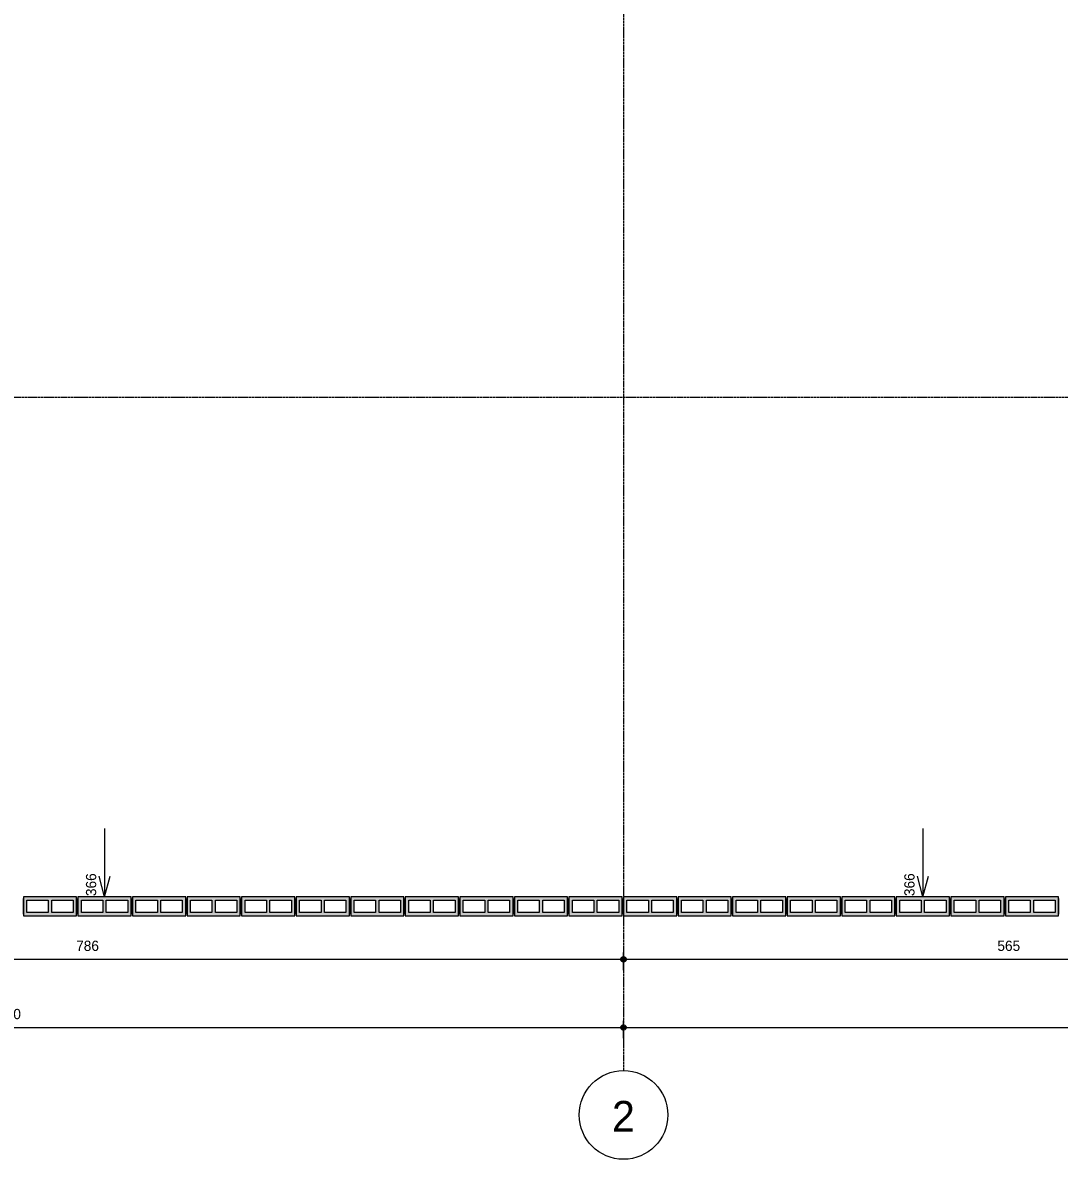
# Model space of a CAD drawing. Header units: centimetres. Extents: x 170 to 14001, y -2277 to 8860.
# Drawn here: x 12450 to 13210, y -688 to 145 of the extents above; entities that cross this region are included whole.
import ezdxf

# ---------------------------------------------------------------- set-up
doc = ezdxf.new("R2010")
doc.units = ezdxf.units.CM
doc.linetypes.add('Linha de eixo', pattern=[2.2225, 1.27, -0.3175, 0.3175, -0.3175])
doc.layers.add('A-ANNO-DIMS-1', color=1, linetype='Continuous', lineweight=9, true_color=0xff0000)
doc.layers.add('S-BEAM-3', color=9, linetype='Continuous', lineweight=9, true_color=0xc0c0c0)
for name, color, linetype, lineweight in [('A-ANNO-DIMS-50', 7, 'Continuous', 9), ('A-DETL-GENF', 7, 'Continuous', 9), ('S-BEAM', 7, 'Continuous', 9), ('S-BEAM-2', 7, 'Continuous', 13), ('S-GRID-1', 7, 'Linha de eixo', 9), ('S-GRID-IDEN', 7, 'Continuous', 9)]:
    doc.layers.add(name, color=color, linetype=linetype, lineweight=lineweight)
doc.styles.add('Bahnschrift_11', font='', dxfattribs={"height": 22.5})
doc.styles.add('Bahnschrift_12', font='', dxfattribs={"height": 7.5})
doc.styles.get('Bahnschrift_11').set_extended_font_data('Bahnschrift')
doc.styles.get('Bahnschrift_12').set_extended_font_data('Bahnschrift')
doc.dimstyles.new('COTA_ACUMULADA', dxfattribs={"dimscale": 30.48, "dimtxt": 8.33133, "dimasz": 0.049213, "dimexe": 0, "dimexo": 0.0625, "dimgap": 0.131234, "dimtad": 0, "dimjust": 2, "dimdec": 0, "dimzin": 0, "dimdsep": 46, "dimtxsty": 'Bahnschrift_12', "dimblk1": 'NONE', "dimblk2": 'OPEN30', "dimsah": 1, "dimcen": 0.09, "dimse1": 1, "dimsd1": 1, "dimazin": 0, "dimtfac": 1, "dimtdec": 4, "dimtix": 1, "dimtmove": 2, "dimatfit": 3, "dimfxl": 0, "dimfxlon": 1, "dimtvp": 1, "dimtolj": 1, "dimtzin": 0, "dimarcsym": 2})
doc.dimstyles.new('Linear_-_2_mm_Arial', dxfattribs={"dimscale": 30.48, "dimtxt": 8.33133, "dimasz": 0.393701, "dimexe": 0.164042, "dimexo": 0.328084, "dimgap": 0.131234, "dimtad": 1, "dimdec": 0, "dimzin": 0, "dimdsep": 46, "dimtxsty": 'Bahnschrift_12', "dimblk1": 'DOTSMALL', "dimblk2": 'DOTSMALL', "dimsah": 1, "dimcen": 0.09, "dimdle": 0.164042, "dimazin": 0, "dimtfac": 1, "dimtdec": 4, "dimtix": 1, "dimtmove": 0, "dimatfit": 3, "dimfxl": 1, "dimtvp": 1, "dimtolj": 1, "dimtzin": 0, "dimarcsym": 2})

# ---------------------------------------------------------------- blocks, each defined once
blk = doc.blocks.new('LEONE - BLOCO 14X39X19 - LEONE - BLOCO 14X39X19-554799-COBERTURA - MODULAÇÃO 1ª FIADA')
at = {"layer": 'S-BEAM-3'}
h = blk.add_hatch(color=256, dxfattribs=at)
h.paths.add_polyline_path([(-13.95, -7), (19.5, -7), (19.5, 7), (-19.5, 7), (-19.5, -7)])
h.paths.add_polyline_path([(-13.95, -4.5), (-17, -4.5), (-17, 4.5), (-1.25, 4.5), (-1.25, -4.5)])
h.paths.add_polyline_path([(1.25, -4.5), (1.25, 4.5), (17, 4.5), (17, -4.5)])
at = {"layer": 'A-DETL-GENF'}
for p, q in [((19.5, 7), (-19.5, 7)), ((-19.5, 7), (-19.5, 0)), ((-19.5, 0), (-19.5, -7)), ((-17, -4.5), (-17, 4.5)), ((-17, 4.5), (-1.25, 4.5)), ((-1.25, 4.5), (-1.25, -4.5)), ((1.25, -4.5), (1.25, 4.5)), ((1.25, 4.5), (17, 4.5)), ((17, 4.5), (17, -4.5)), ((19.5, 0), (19.5, 7)), ((19.5, -7), (19.5, 0)), ((-19.5, -7), (19.5, -7)), ((-1.25, -4.5), (-17, -4.5)), ((17, -4.5), (1.25, -4.5))]:
    blk.add_line(p, q, dxfattribs=at)
at = {"layer": 'S-BEAM-2'}
for p, q in [((-19.5, 7), (-19.5, -7)), ((19.5, 7), (-19.5, 7)), ((-19.5, 7), (-19.5, -7)), ((-19.5, -5.75), (-19.5, 5.75)), ((19.5, -7), (19.5, 7)), ((19.5, -7), (19.5, 7)), ((19.5, 5.75), (19.5, -5.75)), ((-19.5, -7), (19.5, -7))]:
    blk.add_line(p, q, dxfattribs=at)
at = {"layer": 'S-BEAM-3'}
for p, q in [((-17, 4.5), (-1.25, 4.5)), ((-17, -4.5), (-17, 4.5)), ((-1.25, 4.5), (-1.25, -4.5)), ((1.25, 4.5), (17, 4.5)), ((1.25, -4.5), (1.25, 4.5)), ((17, 4.5), (17, -4.5)), ((-1.25, -4.5), (-17, -4.5)), ((17, -4.5), (1.25, -4.5))]:
    blk.add_line(p, q, dxfattribs=at)
blk = doc.blocks.new('LEONE - BLOCO 14X39X19 - LEONE - BLOCO 14X39X19-V1-COBERTURA - MODULAÇÃO 1ª FIADA')
at = {"layer": 'S-BEAM-3'}
h = blk.add_hatch(color=256, dxfattribs=at)
h.paths.add_polyline_path([(-19.5, -7), (19.5, -7), (19.5, 7), (-19.5, 7), (-19.5, -4.5)])
h.paths.add_polyline_path([(1.25, -4.5), (1.25, 4.5), (17, 4.5), (17, -4.5)])
h.paths.add_polyline_path([(-1.25, -4.5), (-17, -4.5), (-17, 4.5), (-1.25, 4.5), (-1.25, -4.16)])
at = {"layer": 'A-DETL-GENF'}
for p, q in [((19.5, 7), (-19.5, 7)), ((-19.5, 7), (-19.5, 0)), ((-19.5, 0), (-19.5, -7)), ((-17, -4.5), (-17, 4.5)), ((-17, 4.5), (-1.25, 4.5)), ((-1.25, 4.5), (-1.25, -4.5)), ((1.25, -4.5), (1.25, 4.5)), ((1.25, 4.5), (17, 4.5)), ((17, 4.5), (17, -4.5)), ((19.5, 0), (19.5, 7)), ((19.5, -7), (19.5, 0)), ((-19.5, -7), (19.5, -7)), ((-1.25, -4.5), (-17, -4.5)), ((17, -4.5), (1.25, -4.5))]:
    blk.add_line(p, q, dxfattribs=at)
at = {"layer": 'S-BEAM-2'}
for p, q in [((-19.5, 7), (-19.5, -7)), ((19.5, 7), (-19.5, 7)), ((-19.5, 7), (-19.5, -7)), ((-19.5, -5.75), (-19.5, 5.75)), ((19.5, -7), (19.5, 7)), ((19.5, -7), (19.5, 7)), ((19.5, 5.75), (19.5, -5.75)), ((-19.5, -7), (19.5, -7))]:
    blk.add_line(p, q, dxfattribs=at)
at = {"layer": 'S-BEAM-3'}
for p, q in [((-17, 4.5), (-1.25, 4.5)), ((-17, -4.5), (-17, 4.5)), ((-1.25, 4.5), (-1.25, -4.5)), ((1.25, 4.5), (17, 4.5)), ((1.25, -4.5), (1.25, 4.5)), ((17, 4.5), (17, -4.5)), ((-1.25, -4.5), (-17, -4.5)), ((17, -4.5), (1.25, -4.5))]:
    blk.add_line(p, q, dxfattribs=at)
blk = doc.blocks.new('Eixo - M_Cabeça da grade - Círculo-45800-COBERTURA - MODULAÇÃO 1ª FIADA')
at = {"layer": 'S-GRID-IDEN'}
blk.add_circle((0, 0), 0.65, dxfattribs=at)
blk = doc.blocks.new('DIMBLOCK31-COBERTURA - MODULAÇÃO 1ª FIADA')
at = {"layer": 'A-ANNO-DIMS-50', "lineweight": 35, "true_color": 0xff0000}
h = blk.add_hatch(color=1, dxfattribs=at)
edge = h.paths.add_edge_path()
edge.add_arc((12104.73, -541.56), 1.5, 0, 360)
h = blk.add_hatch(color=1, dxfattribs=at)
edge = h.paths.add_edge_path()
edge.add_arc((12890.73, -541.56), 1.5, 0, 360)
at = {"layer": 'A-ANNO-DIMS-50', "color": 1, "true_color": 0xff0000}
for p, q in [((12104.73, -520.42), (12104.73, -546.56)), ((12104.73, -541.56), (12104.73, -520.42)), ((12890.73, -549.44), (12890.73, -536.56)), ((12104.73, -541.56), (12890.73, -541.56)), ((12890.73, -541.56), (12890.73, -549.44))]:
    blk.add_line(p, q, dxfattribs=at)
at = {"layer": 'A-ANNO-DIMS-50', "color": 1, "lineweight": 35, "true_color": 0xff0000}
for centre in [(12104.73, -541.56), (12890.73, -541.56)]:
    blk.add_circle(centre, 1.5, dxfattribs=at)
at = {"layer": 'A-ANNO-DIMS-50', "color": 0, "insert": (12489.4, -527.92), "char_height": 7.5, "width": 19.9952, "attachment_point": 1, "line_spacing_factor": 1.009858, "style": 'Bahnschrift_12'}
blk.add_mtext('786', dxfattribs=at)
blk = doc.blocks.new('_DotSmall')
at = {"color": 0, "linetype": 'ByBlock', "const_width": 0.5}
blk.add_lwpolyline([(-0.0625, 0, 1), (0.0625, 0, 1)], format="xyb", close=True, dxfattribs=at)
blk = doc.blocks.new('DIMBLOCK32-COBERTURA - MODULAÇÃO 1ª FIADA')
at = {"layer": 'A-ANNO-DIMS-50', "lineweight": 35, "true_color": 0xff0000}
h = blk.add_hatch(color=1, dxfattribs=at)
edge = h.paths.add_edge_path()
edge.add_arc((12890.73, -541.56), 1.5, 0, 360)
h = blk.add_hatch(color=1, dxfattribs=at)
edge = h.paths.add_edge_path()
edge.add_arc((13455.73, -541.56), 1.5, 0, 360)
at = {"layer": 'A-ANNO-DIMS-50', "color": 1, "true_color": 0xff0000}
for p, q in [((13455.73, -519.76), (13455.73, -546.56)), ((13455.73, -541.56), (13455.73, -519.76)), ((12890.73, -549.44), (12890.73, -536.56)), ((12890.73, -541.56), (13455.73, -541.56)), ((12890.73, -541.56), (12890.73, -549.44))]:
    blk.add_line(p, q, dxfattribs=at)
at = {"layer": 'A-ANNO-DIMS-50', "color": 1, "lineweight": 35, "true_color": 0xff0000}
for centre in [(12890.73, -541.56), (13455.73, -541.56)]:
    blk.add_circle(centre, 1.5, dxfattribs=at)
at = {"layer": 'A-ANNO-DIMS-50', "color": 0, "insert": (13164.84, -527.92), "char_height": 7.5, "width": 20.1467, "attachment_point": 1, "line_spacing_factor": 1.009858, "style": 'Bahnschrift_12'}
blk.add_mtext('565', dxfattribs=at)
blk = doc.blocks.new('DIMBLOCK37-COBERTURA - MODULAÇÃO 1ª FIADA')
at = {"layer": 'A-ANNO-DIMS-50', "lineweight": 35, "true_color": 0xff0000}
h = blk.add_hatch(color=1, dxfattribs=at)
edge = h.paths.add_edge_path()
edge.add_arc((11990.73, -591.56), 1.5, 0, 360)
h = blk.add_hatch(color=1, dxfattribs=at)
edge = h.paths.add_edge_path()
edge.add_arc((12890.73, -591.56), 1.5, 0, 360)
at = {"layer": 'A-ANNO-DIMS-50', "color": 1, "true_color": 0xff0000}
for p, q in [((11990.73, -599.44), (11990.73, -586.56)), ((12890.73, -599.44), (12890.73, -586.56)), ((11990.73, -591.56), (12890.73, -591.56)), ((11990.73, -591.56), (11990.73, -599.44)), ((12890.73, -591.56), (12890.73, -599.44))]:
    blk.add_line(p, q, dxfattribs=at)
at = {"layer": 'A-ANNO-DIMS-50', "color": 1, "lineweight": 35, "true_color": 0xff0000}
for centre in [(11990.73, -591.56), (12890.73, -591.56)]:
    blk.add_circle(centre, 1.5, dxfattribs=at)
at = {"layer": 'A-ANNO-DIMS-50', "color": 0, "insert": (12432.21, -577.92), "char_height": 7.5, "width": 20.4496, "attachment_point": 1, "line_spacing_factor": 1.009858, "style": 'Bahnschrift_12'}
blk.add_mtext('900', dxfattribs=at)
blk = doc.blocks.new('DIMBLOCK38-COBERTURA - MODULAÇÃO 1ª FIADA')
at = {"layer": 'A-ANNO-DIMS-50', "lineweight": 35, "true_color": 0xff0000}
h = blk.add_hatch(color=1, dxfattribs=at)
edge = h.paths.add_edge_path()
edge.add_arc((12890.73, -591.56), 1.5, 0, 360)
h = blk.add_hatch(color=1, dxfattribs=at)
edge = h.paths.add_edge_path()
edge.add_arc((13804.73, -591.56), 1.5, 0, 360)
at = {"layer": 'A-ANNO-DIMS-50', "color": 1, "true_color": 0xff0000}
for p, q in [((13804.73, -519.76), (13804.73, -596.56)), ((13804.73, -591.56), (13804.73, -519.76)), ((12890.73, -599.44), (12890.73, -586.56)), ((12890.73, -591.56), (13809.73, -591.56)), ((12890.73, -591.56), (12890.73, -599.44))]:
    blk.add_line(p, q, dxfattribs=at)
at = {"layer": 'A-ANNO-DIMS-50', "color": 1, "lineweight": 35, "true_color": 0xff0000}
for centre in [(12890.73, -591.56), (13804.73, -591.56)]:
    blk.add_circle(centre, 1.5, dxfattribs=at)
at = {"layer": 'A-ANNO-DIMS-50', "color": 0, "insert": (13340.28, -577.92), "char_height": 7.5, "width": 17.8745, "attachment_point": 1, "line_spacing_factor": 1.009858, "style": 'Bahnschrift_12'}
blk.add_mtext('914', dxfattribs=at)
blk = doc.blocks.new('DIMBLOCK87-COBERTURA - MODULAÇÃO 1ª FIADA')
at = {"layer": 'A-ANNO-DIMS-50', "color": 1, "true_color": 0xff0000}
for p, q in [((12510.23, -445.76), (12510.23, -495.76)), ((12510.23, -495.76), (12506.21, -480.76)), ((12510.23, -495.76), (12514.25, -480.76)), ((12510.23, -495.76), (12510.23, -495.76)), ((12510.23, -495.76), (12510.23, -495.76))]:
    blk.add_line(p, q, dxfattribs=at)
at = {"layer": 'A-ANNO-DIMS-50', "color": 0, "insert": (12496.59, -495.26), "char_height": 7.5, "width": 19.6922, "attachment_point": 1, "rotation": 90, "line_spacing_factor": 1.009858, "style": 'Bahnschrift_12'}
blk.add_mtext('366', dxfattribs=at)
blk = doc.blocks.new('_None')
blk = doc.blocks.new('_Open30')
at = {"color": 0, "linetype": 'ByBlock', "lineweight": -2}
for p, q in [((-1, 0.27), (0, 0)), ((0, 0), (-1, -0.27)), ((0, 0), (-1, 0))]:
    blk.add_line(p, q, dxfattribs=at)
blk = doc.blocks.new('DIMBLOCK91-COBERTURA - MODULAÇÃO 1ª FIADA')
at = {"layer": 'A-ANNO-DIMS-50', "color": 1, "true_color": 0xff0000}
for p, q in [((13110.23, -445.76), (13110.23, -495.76)), ((13110.23, -495.76), (13106.21, -480.76)), ((13110.23, -495.76), (13114.25, -480.76)), ((13110.23, -495.76), (13110.23, -495.76)), ((13110.23, -495.76), (13110.23, -495.76))]:
    blk.add_line(p, q, dxfattribs=at)
at = {"layer": 'A-ANNO-DIMS-50', "color": 0, "insert": (13096.59, -495.26), "char_height": 7.5, "width": 19.6922, "attachment_point": 1, "rotation": 90, "line_spacing_factor": 1.009858, "style": 'Bahnschrift_12'}
blk.add_mtext('366', dxfattribs=at)
blk = doc.blocks.new('DIMBLOCK97-COBERTURA - MODULAÇÃO 1ª FIADA')
at = {"layer": 'A-ANNO-DIMS-50', "color": 1, "true_color": 0xff0000}
for p, q in [((13740.73, 76.65), (13790.73, 76.65)), ((13790.73, 76.65), (13775.73, 80.67)), ((13790.73, 76.65), (13775.73, 72.63)), ((13790.73, 76.65), (13790.73, 76.65)), ((13790.73, 76.65), (13790.73, 76.65))]:
    blk.add_line(p, q, dxfattribs=at)
at = {"layer": 'A-ANNO-DIMS-50', "color": 0, "insert": (13773.19, 90.3), "char_height": 7.5, "width": 20.4496, "attachment_point": 1, "line_spacing_factor": 1.009858, "style": 'Bahnschrift_12'}
blk.add_mtext('900', dxfattribs=at)
blk = doc.blocks.new('DIMBLOCK117-COBERTURA - MODULAÇÃO 1ª FIADA')
at = {"layer": 'A-ANNO-DIMS-50', "color": 1, "true_color": 0xff0000}
for p, q in [((13455.73, -336.38), (13440.73, -332.36)), ((13420.28, -336.38), (13455.73, -336.38)), ((13455.73, -336.38), (13440.73, -340.4)), ((13455.73, -336.38), (13455.73, -336.38)), ((13455.73, -336.38), (13455.73, -336.38))]:
    blk.add_line(p, q, dxfattribs=at)
at = {"layer": 'A-ANNO-DIMS-50', "color": 0, "insert": (13438.44, -322.73), "char_height": 7.5, "width": 20.1467, "attachment_point": 1, "line_spacing_factor": 1.009858, "style": 'Bahnschrift_12'}
blk.add_mtext('565', dxfattribs=at)
blk = doc.blocks.new('DIMBLOCK118-COBERTURA - MODULAÇÃO 1ª FIADA')
at = {"layer": 'A-ANNO-DIMS-50', "color": 1, "true_color": 0xff0000}
for p, q in [((13790.73, -336.38), (13775.73, -332.36)), ((13740.73, -336.38), (13790.73, -336.38)), ((13790.73, -336.38), (13775.73, -340.4)), ((13790.73, -336.38), (13790.73, -336.38)), ((13790.73, -336.38), (13790.73, -336.38))]:
    blk.add_line(p, q, dxfattribs=at)
at = {"layer": 'A-ANNO-DIMS-50', "color": 0, "insert": (13773.19, -322.73), "char_height": 7.5, "width": 20.4496, "attachment_point": 1, "line_spacing_factor": 1.009858, "style": 'Bahnschrift_12'}
blk.add_mtext('900', dxfattribs=at)

msp = doc.modelspace()

# ---------------------------------------------------------------- linework, layer by layer
at = {"layer": 'S-GRID-1'}
for p, q in [((12890.73, 921.64), (12890.73, -623.1)), ((13936, -129.76), (10926.69, -129.76))]:
    msp.add_line(p, q, dxfattribs=at)

# ---------------------------------------------------------------- block references
at = {"layer": 'S-BEAM'}
for name, p in [('LEONE - BLOCO 14X39X19 - LEONE - BLOCO 14X39X19-554799-COBERTURA - MODULAÇÃO 1ª FIADA', (12470.23, -502.76)), ('LEONE - BLOCO 14X39X19 - LEONE - BLOCO 14X39X19-554799-COBERTURA - MODULAÇÃO 1ª FIADA', (12510.23, -502.76)), ('LEONE - BLOCO 14X39X19 - LEONE - BLOCO 14X39X19-554799-COBERTURA - MODULAÇÃO 1ª FIADA', (12550.23, -502.76)), ('LEONE - BLOCO 14X39X19 - LEONE - BLOCO 14X39X19-V1-COBERTURA - MODULAÇÃO 1ª FIADA', (12590.23, -502.76)), ('LEONE - BLOCO 14X39X19 - LEONE - BLOCO 14X39X19-554799-COBERTURA - MODULAÇÃO 1ª FIADA', (12630.23, -502.76)), ('LEONE - BLOCO 14X39X19 - LEONE - BLOCO 14X39X19-V1-COBERTURA - MODULAÇÃO 1ª FIADA', (12670.23, -502.76)), ('LEONE - BLOCO 14X39X19 - LEONE - BLOCO 14X39X19-V1-COBERTURA - MODULAÇÃO 1ª FIADA', (12710.23, -502.76)), ('LEONE - BLOCO 14X39X19 - LEONE - BLOCO 14X39X19-554799-COBERTURA - MODULAÇÃO 1ª FIADA', (12750.23, -502.76)), ('LEONE - BLOCO 14X39X19 - LEONE - BLOCO 14X39X19-V1-COBERTURA - MODULAÇÃO 1ª FIADA', (12790.23, -502.76)), ('LEONE - BLOCO 14X39X19 - LEONE - BLOCO 14X39X19-554799-COBERTURA - MODULAÇÃO 1ª FIADA', (12830.23, -502.76)), ('LEONE - BLOCO 14X39X19 - LEONE - BLOCO 14X39X19-V1-COBERTURA - MODULAÇÃO 1ª FIADA', (12870.23, -502.76)), ('LEONE - BLOCO 14X39X19 - LEONE - BLOCO 14X39X19-V1-COBERTURA - MODULAÇÃO 1ª FIADA', (12910.23, -502.76)), ('LEONE - BLOCO 14X39X19 - LEONE - BLOCO 14X39X19-V1-COBERTURA - MODULAÇÃO 1ª FIADA', (12950.23, -502.76)), ('LEONE - BLOCO 14X39X19 - LEONE - BLOCO 14X39X19-V1-COBERTURA - MODULAÇÃO 1ª FIADA', (12990.23, -502.76)), ('LEONE - BLOCO 14X39X19 - LEONE - BLOCO 14X39X19-554799-COBERTURA - MODULAÇÃO 1ª FIADA', (13030.23, -502.76)), ('LEONE - BLOCO 14X39X19 - LEONE - BLOCO 14X39X19-V1-COBERTURA - MODULAÇÃO 1ª FIADA', (13070.23, -502.76)), ('LEONE - BLOCO 14X39X19 - LEONE - BLOCO 14X39X19-V1-COBERTURA - MODULAÇÃO 1ª FIADA', (13110.23, -502.76)), ('LEONE - BLOCO 14X39X19 - LEONE - BLOCO 14X39X19-V1-COBERTURA - MODULAÇÃO 1ª FIADA', (13150.23, -502.76)), ('LEONE - BLOCO 14X39X19 - LEONE - BLOCO 14X39X19-554799-COBERTURA - MODULAÇÃO 1ª FIADA', (13190.23, -502.76))]:
    msp.add_blockref(name, p, dxfattribs=at)
at = {"layer": 'S-GRID-IDEN', "xscale": 49.99999999999998, "yscale": 49.99999999999998, "zscale": 49.99999999999998, "rotation": 180}
msp.add_blockref('Eixo - M_Cabeça da grade - Círculo-45800-COBERTURA - MODULAÇÃO 1ª FIADA', (12890.73, -655.6), dxfattribs=at)

# ---------------------------------------------------------------- dimensions: what is measured, and where the dimension line sits
at = {"layer": 'A-ANNO-DIMS-1'}
for base, p1, p2, override, picture, middle in [((13790.73, 76.65), (12890.73, 76.65), (13790.73, 76.65), {"dimpost": '<>', "dimfxl": 900}, 'DIMBLOCK97-COBERTURA - MODULAÇÃO 1ª FIADA', (13783.41, 85.3)), ((13455.73, -336.38), (12890.73, -336.38), (13455.73, -336.38), {"dimpost": '<>', "dimfxl": 565}, 'DIMBLOCK117-COBERTURA - MODULAÇÃO 1ª FIADA', (13448.52, -327.73)), ((13790.73, -336.38), (12890.73, -336.38), (13790.73, -336.38), {"dimpost": '<>', "dimfxl": 900}, 'DIMBLOCK118-COBERTURA - MODULAÇÃO 1ª FIADA', (13783.41, -327.73))]:
    dim = msp.add_linear_dim(base=base, p1=p1, p2=p2, dimstyle='COTA_ACUMULADA', override=override, dxfattribs=at)
    dim.commit()
    dim.dimension.update_dxf_attribs({"geometry": picture, "text_midpoint": middle, "dimtype": 160})
for base, p1, p2, picture, middle in [((12510.23, -495.76), (12510.23, -129.76), (12510.23, -495.76), 'DIMBLOCK87-COBERTURA - MODULAÇÃO 1ª FIADA', (12501.59, -485.41)), ((13110.23, -495.76), (13110.23, -129.76), (13110.23, -495.76), 'DIMBLOCK91-COBERTURA - MODULAÇÃO 1ª FIADA', (13101.59, -485.41))]:
    dim = msp.add_linear_dim(base=base, p1=p1, p2=p2, angle=90, dimstyle='COTA_ACUMULADA', override={"dimpost": '<>', "dimfxl": 366}, dxfattribs=at)
    dim.commit()
    dim.dimension.update_dxf_attribs({"geometry": picture, "text_midpoint": middle, "dimtype": 160, "text_rotation": 90})
for base, p1, p2, override, picture, middle in [((12890.73, -541.56), (12104.73, -510.42), (12890.73, -539.44), {"dimpost": '<>', "dimfxl": 786.53538}, 'DIMBLOCK31-COBERTURA - MODULAÇÃO 1ª FIADA', (12497.73, -533.73)), ((13455.73, -541.56), (12890.73, -539.44), (13455.73, -509.76), {"dimpost": '<>', "dimfxl": 565.779194}, 'DIMBLOCK32-COBERTURA - MODULAÇÃO 1ª FIADA', (13173.23, -533.77)), ((13804.73, -591.56), (12890.73, -589.44), (13804.73, -509.76), {"dimpost": '<>', "dimfxl": 917.466851}, 'DIMBLOCK38-COBERTURA - MODULAÇÃO 1ª FIADA', (13347.73, -583.77)), ((12890.73, -591.56), (11990.73, -589.44), (12890.73, -589.44), {"dimpost": '<>', "dimfxl": 900}, 'DIMBLOCK37-COBERTURA - MODULAÇÃO 1ª FIADA', (12440.73, -583.73))]:
    dim = msp.add_linear_dim(base=base, p1=p1, p2=p2, dimstyle='Linear_-_2_mm_Arial', override=override, dxfattribs=at)
    dim.commit()
    dim.dimension.update_dxf_attribs({"geometry": picture, "text_midpoint": middle})

# ---------------------------------------------------------------- next in the draw order: texts
at = {"layer": 'S-GRID-IDEN', "insert": (12882.31, -645.36), "char_height": 22.5, "width": 20.0422, "attachment_point": 1, "style": 'Bahnschrift_11', "bg_fill": 3, "box_fill_scale": 1.25, "bg_fill_color": 9, "bg_fill_true_color": 13158600, "bg_fill_transparency": 0}
msp.add_mtext('2', dxfattribs=at)

doc.saveas('drawing.dxf')
